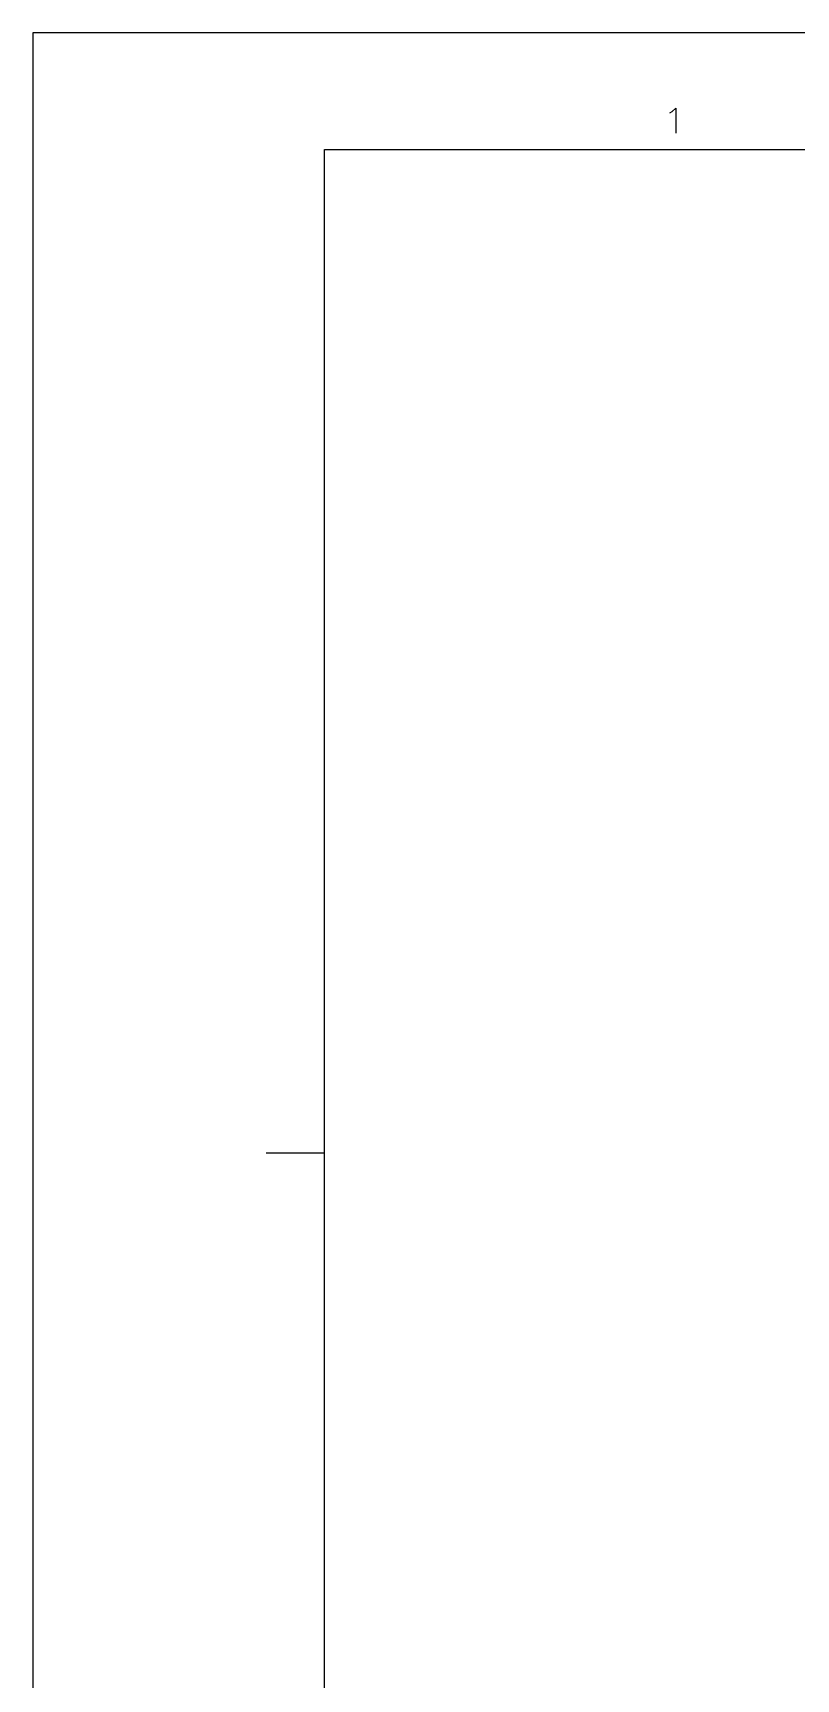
# Model space of a CAD drawing. Header units: millimetres. Extents: x -312439 to 477422, y -331570 to 212570.
# Drawn here: x 337892 to 341163, y 205518 to 212570 of the extents above; entities that cross this region are included whole.
import ezdxf

# ---------------------------------------------------------------- set-up
doc = ezdxf.new("R2010")
doc.units = ezdxf.units.MM
doc.layers.add('FORMATO A1', color=1, linetype='Continuous')

# ---------------------------------------------------------------- blocks, each defined once
blk = doc.blocks.new('A$C2D342850')
at = {"layer": 'FORMATO A1', "color": 1, "linetype": 'Continuous'}
for p, q in [((84100, 0), (0, 0)), ((0, 0), (0, -59400)), ((2500, -9600), (2000, -9600))]:
    blk.add_line(p, q, dxfattribs=at)
at = {"layer": 'FORMATO A1', "color": 2, "linetype": 'Continuous'}
for p, q in [((2500, -1000), (83100, -1000)), ((2500, -58400), (2500, -1000))]:
    blk.add_line(p, q, dxfattribs=at)
at = {"layer": 'FORMATO A1', "color": 1, "linetype": 'Continuous'}
blk.add_lwpolyline([(5458.74, -684.69), (5479.36, -674.37), (5510.3, -643.44), (5510.3, -860)], dxfattribs=at)

msp = doc.modelspace()

# ---------------------------------------------------------------- linework, layer by layer
at = {"layer": 'FORMATO A1', "color": 2, "linetype": 'Continuous'}
msp.add_line((339142.032, 212070.393, 0), (379442.032, 212070.393, 0), dxfattribs=at)

# ---------------------------------------------------------------- block references
at = {"layer": 'FORMATO A1', "xscale": 0.5, "yscale": 0.5, "zscale": 0.5}
msp.add_blockref('A$C2D342850', (337892.032, 212570.393, 0), dxfattribs=at)

doc.saveas('drawing.dxf')
